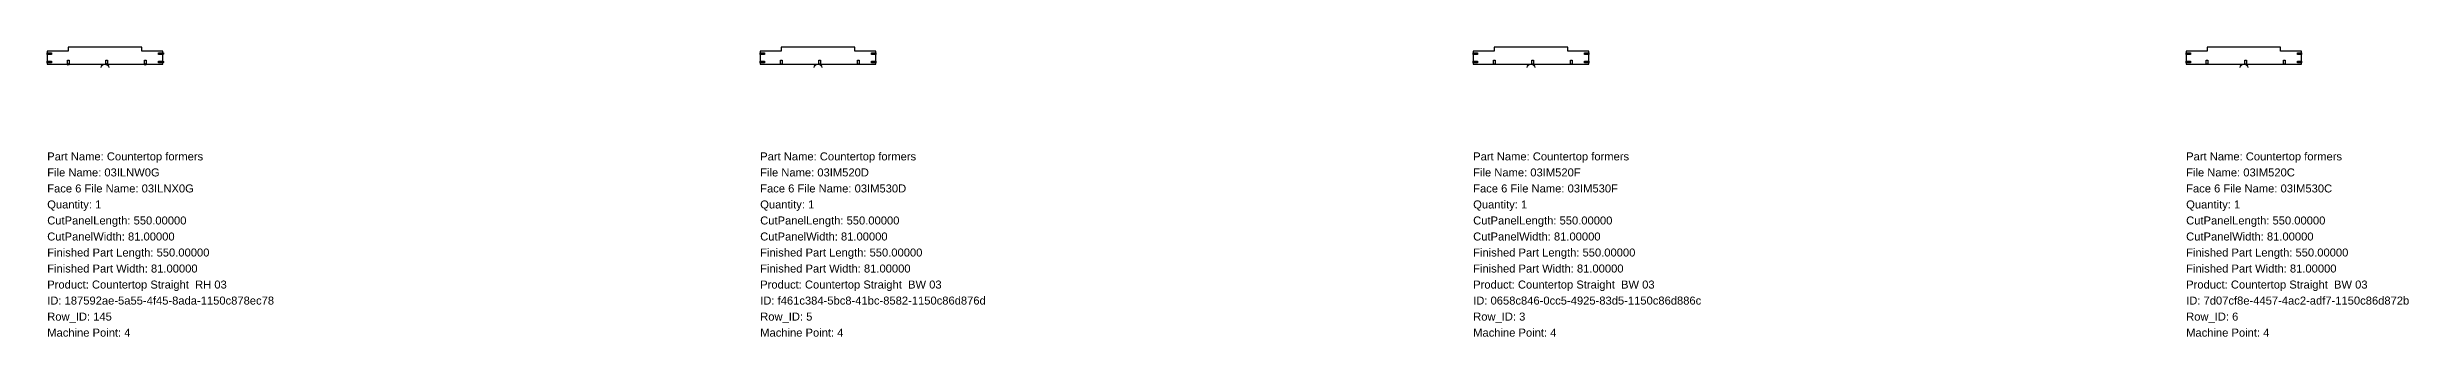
# Model space of a CAD drawing. Header units: inches. Extents: x 0 to 200771, y -1296 to 641.
# Drawn here: x 87522 to 98767, y -1296 to 81 of the extents above; entities that cross this region are included whole.
import ezdxf

# ---------------------------------------------------------------- set-up
doc = ezdxf.new("R2010")
doc.units = ezdxf.units.IN
doc.header["$MEASUREMENT"] = 0
for name, color, linetype in [('BORDER_Z18P0RT1001', 7, 'Continuous'), ('HBORE_Z9P0', 4, 'Continuous'), ('NESTTEXT', 1, 'Continuous'), ('VBORE_Z12P0', 3, 'Continuous')]:
    doc.layers.add(name, color=color, linetype=linetype)
doc.styles.get("Standard").update_dxf_attribs({"font": 'arial.ttf'})

msp = doc.modelspace()

# ---------------------------------------------------------------- linework, layer by layer
at = {"layer": 'BORDER_Z18P0RT1001', "color": 2}
for points in [[(87779.225, -15, -0.414213562), (87794.225, 0), (88072.4, 0), (88072.4, 63), (87972.4, 63), (87972.4, 81), (87622.4, 81), (87622.4, 63), (87522.4, 63), (87522.4, 0), (87800.575, 0, -0.414213562), (87815.575, -15)], [(91174.025, -15, -0.414213562), (91189.025, 0), (91467.2, 0), (91467.2, 63), (91367.2, 63), (91367.2, 81), (91017.2, 81), (91017.2, 63), (90917.2, 63), (90917.2, 0), (91195.375, 0, -0.414213562), (91210.375, -15)], [(94568.825, -15, -0.414213562), (94583.825, 0), (94862, 0), (94862, 63), (94762, 63), (94762, 81), (94412, 81), (94412, 63), (94312, 63), (94312, 0), (94590.175, 0, -0.414213562), (94605.175, -15)], [(97963.625, -15, -0.414213562), (97978.625, 0), (98256.8, 0), (98256.8, 63), (98156.8, 63), (98156.8, 81), (97806.8, 81), (97806.8, 63), (97706.8, 63), (97706.8, 0), (97984.975, 0, -0.414213562), (97999.975, -15)]]:
    msp.add_lwpolyline(points, format="xyb", dxfattribs=at)
at = {"layer": 'HBORE_Z9P0', "color": 4}
for points in [[(87522.4, 55), (87542.4, 55), (87542.4, 47), (87522.4, 47), (87522.4, 55)], [(87522.4, 55), (87542.4, 55), (87542.4, 47), (87522.4, 47), (87522.4, 55)], [(87522.4, 15), (87542.4, 15), (87542.4, 7), (87522.4, 7), (87522.4, 15)], [(87522.4, 15), (87542.4, 15), (87542.4, 7), (87522.4, 7), (87522.4, 15)], [(87618.4, 0), (87618.4, 20), (87626.4, 20), (87626.4, 0), (87618.4, 0)], [(87618.4, 0), (87618.4, 20), (87626.4, 20), (87626.4, 0), (87618.4, 0)], [(87801.9, 0), (87801.9, 20), (87809.9, 20), (87809.9, 0), (87801.9, 0)], [(87801.9, 0), (87801.9, 20), (87809.9, 20), (87809.9, 0), (87801.9, 0)], [(87985.4, 0), (87985.4, 20), (87993.4, 20), (87993.4, 0), (87985.4, 0)], [(87985.4, 0), (87985.4, 20), (87993.4, 20), (87993.4, 0), (87985.4, 0)], [(88072.4, 47), (88052.4, 47), (88052.4, 55), (88072.4, 55), (88072.4, 47)], [(88072.4, 47), (88052.4, 47), (88052.4, 55), (88072.4, 55), (88072.4, 47)], [(88072.4, 7), (88052.4, 7), (88052.4, 15), (88072.4, 15), (88072.4, 7)], [(88072.4, 7), (88052.4, 7), (88052.4, 15), (88072.4, 15), (88072.4, 7)], [(90917.2, 55), (90937.2, 55), (90937.2, 47), (90917.2, 47), (90917.2, 55)], [(90917.2, 15), (90937.2, 15), (90937.2, 7), (90917.2, 7), (90917.2, 15)], [(91013.2, 0), (91013.2, 20), (91021.2, 20), (91021.2, 0), (91013.2, 0)], [(91196.7, 0), (91196.7, 20), (91204.7, 20), (91204.7, 0), (91196.7, 0)], [(91380.2, 0), (91380.2, 20), (91388.2, 20), (91388.2, 0), (91380.2, 0)], [(91467.2, 47), (91447.2, 47), (91447.2, 55), (91467.2, 55), (91467.2, 47)], [(91467.2, 7), (91447.2, 7), (91447.2, 15), (91467.2, 15), (91467.2, 7)], [(94312, 55), (94332, 55), (94332, 47), (94312, 47), (94312, 55)], [(94312, 15), (94332, 15), (94332, 7), (94312, 7), (94312, 15)], [(94408, 0), (94408, 20), (94416, 20), (94416, 0), (94408, 0)], [(94591.5, 0), (94591.5, 20), (94599.5, 20), (94599.5, 0), (94591.5, 0)], [(94775, 0), (94775, 20), (94783, 20), (94783, 0), (94775, 0)], [(94862, 47), (94842, 47), (94842, 55), (94862, 55), (94862, 47)], [(94862, 7), (94842, 7), (94842, 15), (94862, 15), (94862, 7)], [(97706.8, 55), (97726.8, 55), (97726.8, 47), (97706.8, 47), (97706.8, 55)], [(97706.8, 15), (97726.8, 15), (97726.8, 7), (97706.8, 7), (97706.8, 15)], [(97802.8, 0), (97802.8, 20), (97810.8, 20), (97810.8, 0), (97802.8, 0)], [(97986.3, 0), (97986.3, 20), (97994.3, 20), (97994.3, 0), (97986.3, 0)], [(98169.8, 0), (98169.8, 20), (98177.8, 20), (98177.8, 0), (98169.8, 0)], [(98256.8, 47), (98236.8, 47), (98236.8, 55), (98256.8, 55), (98256.8, 47)], [(98256.8, 7), (98236.8, 7), (98236.8, 15), (98256.8, 15), (98256.8, 7)]]:
    msp.add_lwpolyline(points, close=True, dxfattribs=at)
at = {"layer": 'VBORE_Z12P0', "color": 3}
for centre in [(87622.4, 0), (87805.9, 0), (87989.4, 0), (88072.4, 51), (88072.4, 11)]:
    msp.add_circle(centre, 4, dxfattribs=at)

# ---------------------------------------------------------------- texts
at = {"layer": 'NESTTEXT', "color": 1}
for s, p in [('Part Name: Countertop formers', (87522.4, -457.2)), ('Part Name: Countertop formers', (90917.2, -457.2)), ('Part Name: Countertop formers', (94312, -457.2)), ('Part Name: Countertop formers', (97706.8, -457.2)), ('File Name: 03ILNW0G', (87522.4, -533.4)), ('File Name: 03IM520D', (90917.2, -533.4)), ('File Name: 03IM520F', (94312, -533.4)), ('File Name: 03IM520C', (97706.8, -533.4)), ('Quantity: 1', (87522.4, -685.8)), ('Face 6 File Name: 03ILNX0G', (87522.4, -609.6)), ('Quantity: 1', (90917.2, -685.8)), ('Face 6 File Name: 03IM530D', (90917.2, -609.6)), ('Quantity: 1', (94312, -685.8)), ('Face 6 File Name: 03IM530F', (94312, -609.6)), ('Quantity: 1', (97706.8, -685.8)), ('Face 6 File Name: 03IM530C', (97706.8, -609.6)), ('CutPanelLength: 550.00000', (87522.4, -762)), ('CutPanelLength: 550.00000', (90917.2, -762)), ('CutPanelLength: 550.00000', (94312, -762)), ('CutPanelLength: 550.00000', (97706.8, -762)), ('CutPanelWidth: 81.00000', (87522.4, -838.2)), ('Finished Part Length: 550.00000', (87522.4, -914.4)), ('CutPanelWidth: 81.00000', (90917.2, -838.2)), ('Finished Part Length: 550.00000', (90917.2, -914.4)), ('CutPanelWidth: 81.00000', (94312, -838.2)), ('Finished Part Length: 550.00000', (94312, -914.4)), ('CutPanelWidth: 81.00000', (97706.8, -838.2)), ('Finished Part Length: 550.00000', (97706.8, -914.4)), ('Finished Part Width: 81.00000', (87522.4, -990.6)), ('Finished Part Width: 81.00000', (90917.2, -990.6)), ('Finished Part Width: 81.00000', (94312, -990.6)), ('Finished Part Width: 81.00000', (97706.8, -990.6)), ('Product: Countertop Straight  RH 03', (87522.4, -1066.8)), ('ID: 187592ae-5a55-4f45-8ada-1150c878ec78', (87522.4, -1143)), ('Product: Countertop Straight  BW 03', (90917.2, -1066.8)), ('ID: f461c384-5bc8-41bc-8582-1150c86d876d', (90917.2, -1143)), ('Product: Countertop Straight  BW 03', (94312, -1066.8)), ('ID: 0658c846-0cc5-4925-83d5-1150c86d886c', (94312, -1143)), ('Product: Countertop Straight  BW 03', (97706.8, -1066.8)), ('ID: 7d07cf8e-4457-4ac2-adf7-1150c86d872b', (97706.8, -1143)), ('Row_ID: 145', (87522.4, -1219.2)), ('Row_ID: 5', (90917.2, -1219.2)), ('Row_ID: 3', (94312, -1219.2)), ('Row_ID: 6', (97706.8, -1219.2)), ('Machine Point: 4', (87522.4, -1295.4)), ('Machine Point: 4', (90917.2, -1295.4)), ('Machine Point: 4', (94312, -1295.4)), ('Machine Point: 4', (97706.8, -1295.4))]:
    msp.add_text(s, height=38.1, dxfattribs=at).set_placement(p)

doc.saveas('drawing.dxf')
